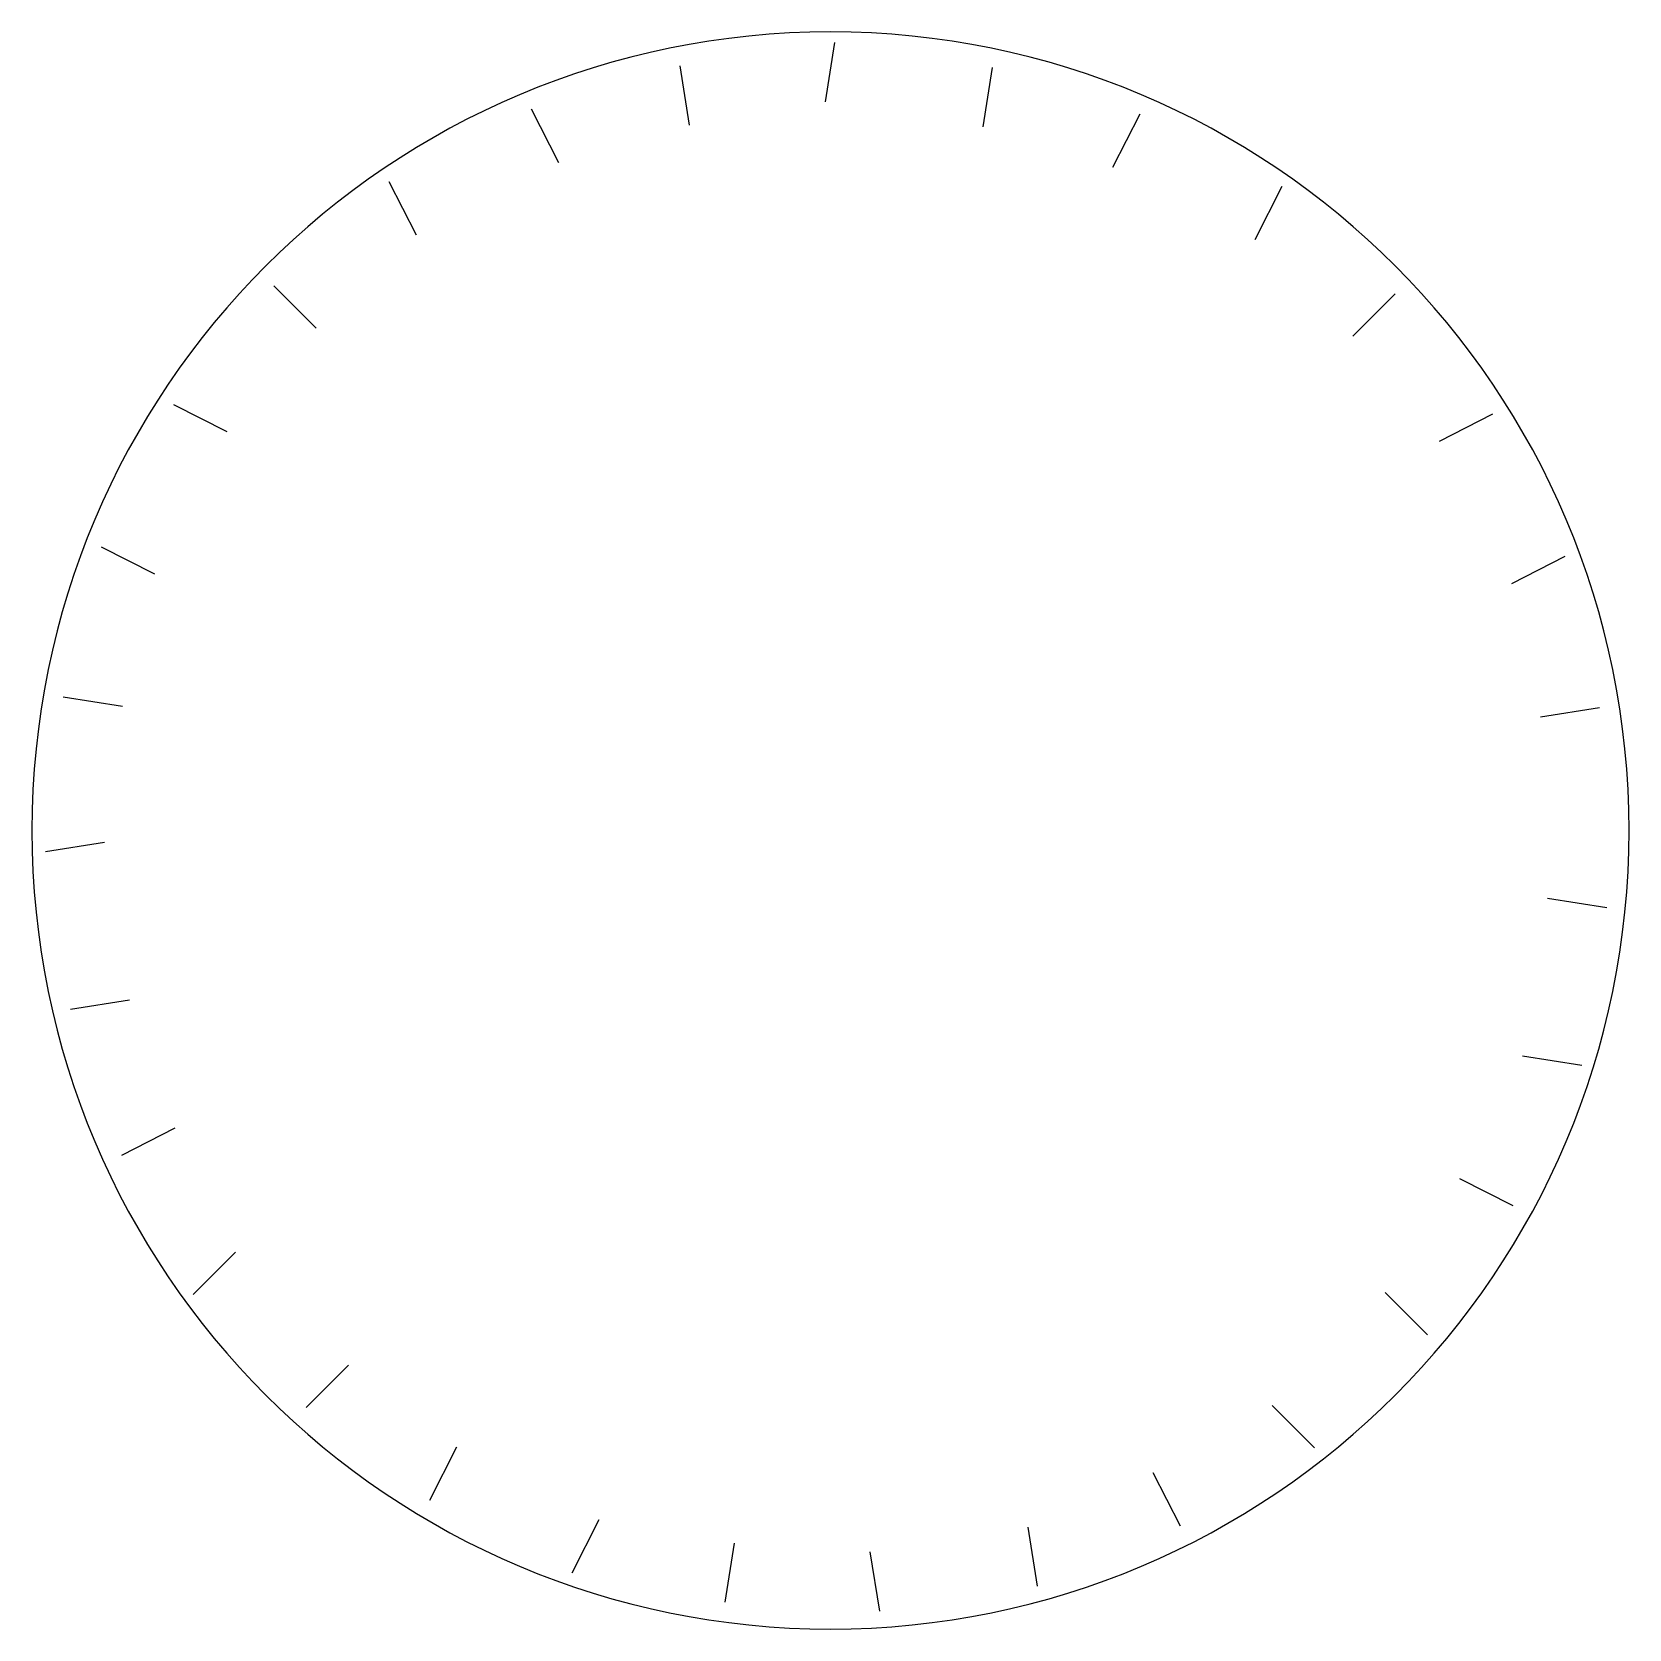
# Model space of a CAD drawing. Header units: millimetres. Extents: x 0 to 80, y 0 to 80.
import ezdxf

# ---------------------------------------------------------------- set-up
doc = ezdxf.new("R2010")
doc.units = ezdxf.units.MM
doc.layers.add('CUT', color=1, linetype='CONTINUOUS')
doc.layers.add('HALFCUT', color=6, linetype='CONTINUOUS')

msp = doc.modelspace()

# ---------------------------------------------------------------- linework, layer by layer
at = {"layer": 'CUT'}
for start, end in [(90, 180), (0, 90), (180, 270), (270, 0)]:
    msp.add_arc((40, 40), 40, start, end, dxfattribs=at)
at = {"layer": 'HALFCUT'}
for p, q in [((40.197, 79.463), (39.728, 76.5)), ((32.452, 78.298), (32.921, 75.335)), ((48.099, 78.211), (47.629, 75.248)), ((25.009, 76.141), (26.371, 73.468)), ((55.487, 75.888), (54.125, 73.215)), ((17.881, 72.509), (19.243, 69.836)), ((62.615, 72.256), (61.253, 69.583)), ((12.11, 67.275), (14.232, 65.154)), ((68.284, 66.881), (66.162, 64.76)), ((7.096, 61.345), (9.769, 59.983)), ((73.157, 60.848), (70.484, 59.486)), ((3.465, 54.217), (6.138, 52.855)), ((76.788, 53.72), (74.115, 52.358)), ((1.566, 46.69), (4.529, 46.221)), ((78.521, 46.139), (75.558, 45.67)), ((0.673, 38.945), (3.636, 39.414)), ((78.88, 36.127), (75.917, 36.597)), ((1.925, 31.043), (4.888, 31.513)), ((77.629, 28.226), (74.666, 28.695)), ((4.506, 23.738), (7.18, 25.1)), ((74.199, 21.197), (71.526, 22.559)), ((8.076, 16.759), (10.198, 18.88)), ((69.907, 14.742), (67.785, 16.863)), ((13.733, 11.102), (15.855, 13.223)), ((64.25, 9.085), (62.129, 11.206)), ((19.926, 6.449), (21.288, 9.122)), ((57.532, 5.154), (56.17, 7.827)), ((27.054, 2.817), (28.416, 5.49)), ((50.365, 2.148), (49.896, 5.111)), ((34.719, 1.343), (35.188, 4.306)), ((42.464, 0.896), (41.995, 3.86))]:
    msp.add_line(p, q, dxfattribs=at)

doc.saveas('drawing.dxf')
